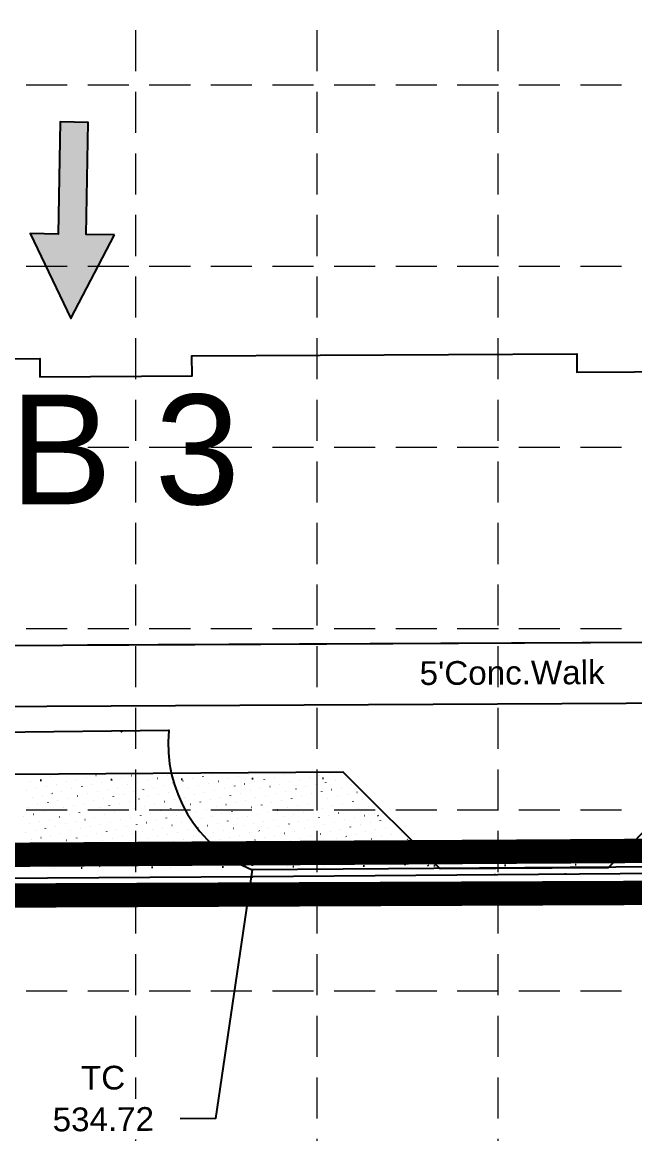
# Model space of a CAD drawing. Header units: feet. Extents: x 6046 to 7000, y 4530 to 5165.
# Drawn here: x 6617.9 to 6668.3, y 4780.6 to 4872 of the extents above; entities that cross this region are included whole.
import ezdxf
from ezdxf.enums import TextEntityAlignment as Align

# ---------------------------------------------------------------- set-up
doc = ezdxf.new("R2010")
doc.units = ezdxf.units.FT
doc.header["$LTSCALE"] = 30
doc.header["$MEASUREMENT"] = 0
for name, pattern in [('DASH', [1, 0.5, -0.5]), ('DOTS', [0.1901, 0.0001, -0.19]), ('HIDDEN', [0.375, 0.25, -0.125]), ('LEADER_LINE', [2, 1, 1])]:
    doc.linetypes.add(name, pattern=pattern)
for name, color, linetype in [('1 FLOW ARROWS', 7, 'Continuous'), ('1 LIMITS OF DISTURBANCE', 1, 'DASH'), ('1STAIR', 1, 'Continuous'), ('20070516_TOPO', 1, 'Continuous'), ('BLDG', 207, 'Continuous'), ('GRID', 254, 'HIDDEN'), ('PROPOSED_CURB', 1, 'Continuous'), ('PROPOSED_SW', 1, 'Continuous'), ('SILT FENCE', 200, 'Continuous'), ('TOPO_MAP', 1, 'Continuous')]:
    doc.layers.add(name, color=color, linetype=linetype)
doc.styles.get("Standard").update_dxf_attribs({"font": 'ARIAL.TTF'})

# ---------------------------------------------------------------- blocks, each defined once
blk = doc.blocks.new('arrow')
blk.add_lwpolyline([(-67.01, -25.36), (-59.33, -25.42), (-59.57, -56.14), (-51.89, -56.2), (-51.65, -25.48), (-43.97, -25.54), (-55.3, -2.41), (-67.01, -25.36)], close=True)
at = {"color": 254}
for points in [[(-43.97, -25.54), (-67.01, -25.36), (-55.3, -2.41), (-67.01, -25.36)], [(-59.57, -56.14), (-51.89, -56.2), (-59.33, -25.42), (-51.65, -25.48)]]:
    blk.add_solid(points, dxfattribs=at)

msp = doc.modelspace()

# ---------------------------------------------------------------- linework, layer by layer
at = {"layer": '1 LIMITS OF DISTURBANCE', "ltscale": 0.4, "const_width": 2, "flags": 128}
msp.add_lwpolyline([(6101.168, 4826.862), (6119.467, 5018.639), (6096.139, 5021.335), (6098.287, 5043.497), (6122.31, 5040.952), (6122.384, 5033.901), (6129.796, 5034.293), (6283.721, 5035.176), (6725.261, 5037.677), (6917.799, 5038.14), (6937.026, 5038.214), (6946.049, 5044.104), (6948.99, 5043.941), (6944.622, 5007.27), (6924.923, 4866.503), (6920.126, 4822.965), (6913.674, 4809.279), (6897.417, 4801.376), (6112.118, 4798.149), (6103.895, 4802.973), (6099.858, 4811.489)], close=True, dxfattribs=at)
at = {"layer": '1STAIR', "color": 7, "linetype": 'Continuous', "flags": 128}
for points in [[(6675.553, 4821.049), (6623.284, 4820.785)], [(6693.136, 4811.726), (6688.702, 4816.115), (6609.337, 4815.714)]]:
    msp.add_lwpolyline(points, dxfattribs=at)
at = {"layer": '20070516_TOPO', "color": 7, "linetype": 'Continuous'}
for p, q in [((6629.984, 4813.775), (6600.816, 4813.482)), ((6697.695, 4802.777), (6636.837, 4802.322)), ((6697.754, 4802.264), (6636.862, 4801.769)), ((6636.862, 4801.769), (6595.406, 4801.493))]:
    msp.add_line(p, q, dxfattribs=at)
msp.add_arc((6641.098, 4812.648), 11.17, 174.20833, 247.57625, dxfattribs=at)
for p in [(6626.08, 4813.691), (6629.984, 4813.775), (6636.837, 4802.322), (6636.862, 4801.769)]:
    msp.add_point(p, dxfattribs=at)
at = {"layer": 'BLDG', "color": 7, "linetype": 'Continuous', "flags": 128}
msp.add_lwpolyline([(6555.759, 4842.535), (6566.925, 4842.591), (6596.591, 4842.741), (6596.584, 4844.241), (6619.375, 4844.356), (6619.383, 4842.856), (6631.883, 4842.919), (6631.874, 4844.586), (6663.499, 4844.745), (6663.506, 4843.245), (6692.006, 4843.389), (6691.934, 4857.722), (6696.934, 4857.748), (6696.849, 4874.414), (6665.017, 4874.253), (6656.35, 4874.21), (6656.321, 4880.043), (6505.239, 4879.28)], dxfattribs=at)
at = {"layer": 'GRID', "color": 252, "linetype": 'HIDDEN', "lineweight": 0, "ltscale": 0.45}
for p, q in [((6627.238, 5149.778), (6627.238, 4628.519)), ((6642.13, 5149.778), (6642.13, 4628.519)), ((6657.021, 5149.778), (6657.021, 4628.519)), ((6061.371, 4866.844), (6984.628, 4866.844)), ((6061.371, 4851.953), (6984.628, 4851.953)), ((6061.371, 4837.062), (6984.628, 4837.062)), ((6061.371, 4822.171), (6984.628, 4822.171)), ((6061.371, 4807.279), (6984.628, 4807.279)), ((6061.371, 4792.388), (6984.628, 4792.388))]:
    msp.add_line(p, q, dxfattribs=at)
at = {"layer": 'PROPOSED_CURB', "color": 7, "linetype": 'Continuous', "flags": 128}
for points in [[(6895.454, 4804.19), (6869.967, 4803.876), (6861.815, 4811.83), (6773.405, 4811.229), (6765.428, 4803.168), (6748.447, 4803.053), (6740.412, 4811.004), (6673.998, 4810.553), (6666.069, 4802.493), (6652.274, 4802.405), (6644.296, 4810.351), (6605.265, 4810.085), (6600.273, 4815.043), (6579.92, 4814.908), (6567.13, 4801.946)], [(6618.606, 4809.603), (6618.609, 4809.599)], [(6619.425, 4809.786), (6619.428, 4809.782)], [(6620.243, 4809.969), (6620.246, 4809.965)], [(6621.061, 4810.152), (6621.064, 4810.148)], [(6621.535, 4809.57), (6621.538, 4809.566)], [(6622.353, 4809.753), (6622.356, 4809.749)], [(6623.172, 4809.936), (6623.175, 4809.932)], [(6623.99, 4810.119), (6623.993, 4810.115)], [(6624.464, 4809.538), (6624.467, 4809.534)], [(6625.282, 4809.721), (6625.285, 4809.717)], [(6626.1, 4809.904), (6626.103, 4809.9)], [(6626.918, 4810.087), (6626.922, 4810.083)], [(6627.392, 4809.506), (6627.395, 4809.502)], [(6628.211, 4809.689), (6628.214, 4809.685)], [(6629.029, 4809.872), (6629.032, 4809.868)], [(6629.847, 4810.055), (6629.85, 4810.051)], [(6630.665, 4810.238), (6630.669, 4810.234)], [(6631.139, 4809.656), (6631.142, 4809.652)], [(6631.957, 4809.839), (6631.961, 4809.835)], [(6632.776, 4810.022), (6632.779, 4810.018)], [(6633.594, 4810.205), (6633.597, 4810.201)], [(6634.068, 4809.624), (6634.071, 4809.62)], [(6634.886, 4809.807), (6634.889, 4809.803)], [(6635.704, 4809.99), (6635.708, 4809.986)], [(6636.523, 4810.173), (6636.526, 4810.169)], [(6636.997, 4809.591), (6637, 4809.588)], [(6637.815, 4809.775), (6637.818, 4809.771)], [(6638.633, 4809.958), (6638.636, 4809.954)], [(6639.451, 4810.141), (6639.455, 4810.137)], [(6639.925, 4809.559), (6639.928, 4809.555)], [(6640.27, 4810.324), (6640.273, 4810.32)], [(6640.743, 4809.742), (6640.747, 4809.738)], [(6641.562, 4809.925), (6641.565, 4809.921)], [(6642.38, 4810.108), (6642.383, 4810.104)], [(6642.854, 4809.527), (6642.857, 4809.523)], [(6643.198, 4810.291), (6643.202, 4810.287)], [(6643.672, 4809.71), (6643.675, 4809.706)], [(6644.49, 4809.893), (6644.494, 4809.889)], [(6618.262, 4808.838), (6618.265, 4808.834)], [(6619.08, 4809.021), (6619.083, 4809.017)], [(6619.898, 4809.204), (6619.901, 4809.2)], [(6620.372, 4808.623), (6620.375, 4808.619)], [(6620.717, 4809.387), (6620.72, 4809.383)], [(6621.19, 4808.806), (6621.193, 4808.802)], [(6622.009, 4808.989), (6622.012, 4808.985)], [(6622.827, 4809.172), (6622.83, 4809.168)], [(6623.301, 4808.59), (6623.304, 4808.587)], [(6623.645, 4809.355), (6623.648, 4809.351)], [(6624.119, 4808.773), (6624.122, 4808.77)], [(6624.937, 4808.956), (6624.94, 4808.953)], [(6625.756, 4809.139), (6625.759, 4809.136)], [(6626.574, 4809.323), (6626.577, 4809.319)], [(6627.048, 4808.741), (6627.051, 4808.737)], [(6627.866, 4808.924), (6627.869, 4808.92)], [(6628.684, 4809.107), (6628.687, 4809.103)], [(6629.503, 4809.29), (6629.506, 4809.286)], [(6629.976, 4808.709), (6629.979, 4808.705)], [(6630.321, 4809.473), (6630.324, 4809.469)], [(6630.795, 4808.892), (6630.798, 4808.888)], [(6631.613, 4809.075), (6631.616, 4809.071)], [(6632.431, 4809.258), (6632.434, 4809.254)], [(6632.905, 4808.676), (6632.908, 4808.672)], [(6633.25, 4809.441), (6633.253, 4809.437)], [(6633.723, 4808.859), (6633.726, 4808.856)], [(6634.542, 4809.042), (6634.545, 4809.039)], [(6635.36, 4809.225), (6635.363, 4809.222)], [(6635.834, 4808.644), (6635.837, 4808.64)], [(6636.178, 4809.408), (6636.181, 4809.405)], [(6636.652, 4808.827), (6636.655, 4808.823)], [(6637.47, 4809.01), (6637.473, 4809.006)], [(6638.289, 4809.193), (6638.292, 4809.189)], [(6638.762, 4808.612), (6638.765, 4808.608)], [(6639.107, 4809.376), (6639.11, 4809.372)], [(6639.581, 4808.795), (6639.584, 4808.791)], [(6640.399, 4808.978), (6640.402, 4808.974)], [(6641.217, 4809.161), (6641.22, 4809.157)], [(6641.691, 4808.579), (6641.694, 4808.575)], [(6642.036, 4809.344), (6642.039, 4809.34)], [(6642.509, 4808.762), (6642.512, 4808.758)], [(6643.328, 4808.945), (6643.331, 4808.941)], [(6644.146, 4809.128), (6644.149, 4809.124)], [(6644.964, 4809.311), (6644.967, 4809.308)], [(6645.438, 4808.73), (6645.441, 4808.726)], [(6618.735, 4808.257), (6618.739, 4808.253)], [(6619.209, 4807.675), (6619.212, 4807.671)], [(6619.554, 4808.44), (6619.557, 4808.436)], [(6620.027, 4807.858), (6620.031, 4807.854)], [(6620.846, 4808.041), (6620.849, 4808.037)], [(6621.664, 4808.224), (6621.667, 4808.22)], [(6622.482, 4808.407), (6622.486, 4808.404)], [(6622.956, 4807.826), (6622.959, 4807.822)], [(6623.774, 4808.009), (6623.778, 4808.005)], [(6624.593, 4808.192), (6624.596, 4808.188)], [(6625.411, 4808.375), (6625.414, 4808.371)], [(6625.885, 4807.794), (6625.888, 4807.79)], [(6626.229, 4808.558), (6626.233, 4808.554)], [(6626.703, 4807.977), (6626.706, 4807.973)], [(6627.521, 4808.16), (6627.525, 4808.156)], [(6628.34, 4808.343), (6628.343, 4808.339)], [(6628.813, 4807.761), (6628.817, 4807.757)], [(6629.158, 4808.526), (6629.161, 4808.522)], [(6629.632, 4807.944), (6629.635, 4807.94)], [(6630.45, 4808.127), (6630.453, 4808.123)], [(6631.268, 4808.31), (6631.272, 4808.306)], [(6631.742, 4807.729), (6631.745, 4807.725)], [(6632.087, 4808.493), (6632.09, 4808.489)], [(6632.56, 4807.912), (6632.564, 4807.908)], [(6633.379, 4808.095), (6633.382, 4808.091)], [(6634.197, 4808.278), (6634.2, 4808.274)], [(6634.671, 4807.697), (6634.674, 4807.693)], [(6635.015, 4808.461), (6635.019, 4808.457)], [(6635.489, 4807.88), (6635.492, 4807.876)], [(6636.307, 4808.063), (6636.311, 4808.059)], [(6637.126, 4808.246), (6637.129, 4808.242)], [(6637.599, 4807.664), (6637.603, 4807.66)], [(6637.944, 4808.429), (6637.947, 4808.425)], [(6638.418, 4807.847), (6638.421, 4807.843)], [(6639.236, 4808.03), (6639.239, 4808.026)], [(6640.054, 4808.213), (6640.058, 4808.209)], [(6640.873, 4808.396), (6640.876, 4808.392)], [(6641.346, 4807.815), (6641.35, 4807.811)], [(6642.165, 4807.998), (6642.168, 4807.994)], [(6642.983, 4808.181), (6642.986, 4808.177)], [(6643.801, 4808.364), (6643.804, 4808.36)], [(6644.275, 4807.782), (6644.278, 4807.779)], [(6644.62, 4808.547), (6644.623, 4808.543)], [(6645.093, 4807.965), (6645.097, 4807.962)], [(6645.912, 4808.149), (6645.915, 4808.145)], [(6618.391, 4807.492), (6618.394, 4807.488)], [(6618.865, 4806.911), (6618.868, 4806.907)], [(6619.683, 4807.094), (6619.686, 4807.09)], [(6620.501, 4807.277), (6620.504, 4807.273)], [(6621.32, 4807.46), (6621.323, 4807.456)], [(6621.793, 4806.878), (6621.796, 4806.875)], [(6622.138, 4807.643), (6622.141, 4807.639)], [(6622.612, 4807.062), (6622.615, 4807.058)], [(6623.43, 4807.245), (6623.433, 4807.241)], [(6624.248, 4807.428), (6624.251, 4807.424)], [(6624.722, 4806.846), (6624.725, 4806.842)], [(6625.066, 4807.611), (6625.07, 4807.607)], [(6625.54, 4807.029), (6625.543, 4807.025)], [(6626.359, 4807.212), (6626.362, 4807.208)], [(6627.177, 4807.395), (6627.18, 4807.391)], [(6627.651, 4806.814), (6627.654, 4806.81)], [(6627.995, 4807.578), (6627.998, 4807.574)], [(6628.469, 4806.997), (6628.472, 4806.993)], [(6629.287, 4807.18), (6629.29, 4807.176)], [(6630.105, 4807.363), (6630.109, 4807.359)], [(6630.579, 4806.781), (6630.582, 4806.778)], [(6630.924, 4807.546), (6630.927, 4807.542)], [(6631.398, 4806.964), (6631.401, 4806.961)], [(6632.216, 4807.147), (6632.219, 4807.144)], [(6633.034, 4807.33), (6633.037, 4807.327)], [(6633.508, 4806.749), (6633.511, 4806.745)], [(6633.852, 4807.513), (6633.856, 4807.51)], [(6634.326, 4806.932), (6634.329, 4806.928)], [(6635.145, 4807.115), (6635.148, 4807.111)], [(6635.963, 4807.298), (6635.966, 4807.294)], [(6636.781, 4807.481), (6636.784, 4807.477)], [(6637.255, 4806.9), (6637.258, 4806.896)], [(6638.073, 4807.083), (6638.076, 4807.079)], [(6638.891, 4807.266), (6638.895, 4807.262)], [(6639.71, 4807.449), (6639.713, 4807.445)], [(6640.184, 4806.867), (6640.187, 4806.863)], [(6640.528, 4807.632), (6640.531, 4807.628)], [(6641.002, 4807.05), (6641.005, 4807.046)], [(6641.82, 4807.233), (6641.823, 4807.23)], [(6642.638, 4807.416), (6642.642, 4807.413)], [(6643.112, 4806.835), (6643.115, 4806.831)], [(6643.457, 4807.599), (6643.46, 4807.596)], [(6643.931, 4807.018), (6643.934, 4807.014)], [(6644.749, 4807.201), (6644.752, 4807.197)], [(6645.567, 4807.384), (6645.57, 4807.38)], [(6646.041, 4806.803), (6646.044, 4806.799)], [(6646.385, 4807.567), (6646.389, 4807.563)], [(6646.859, 4806.986), (6646.862, 4806.982)], [(6618.046, 4806.728), (6618.049, 4806.724)], [(6618.52, 4806.146), (6618.523, 4806.143)], [(6619.338, 4806.329), (6619.341, 4806.326)], [(6620.157, 4806.512), (6620.16, 4806.509)], [(6620.63, 4805.931), (6620.634, 4805.927)], [(6620.975, 4806.695), (6620.978, 4806.692)], [(6621.449, 4806.114), (6621.452, 4806.11)], [(6622.267, 4806.297), (6622.27, 4806.293)], [(6623.085, 4806.48), (6623.088, 4806.476)], [(6623.559, 4805.899), (6623.562, 4805.895)], [(6623.904, 4806.663), (6623.907, 4806.659)], [(6624.377, 4806.082), (6624.381, 4806.078)], [(6625.196, 4806.265), (6625.199, 4806.261)], [(6626.014, 4806.448), (6626.017, 4806.444)], [(6626.488, 4805.866), (6626.491, 4805.862)], [(6626.832, 4806.631), (6626.835, 4806.627)], [(6627.306, 4806.049), (6627.309, 4806.045)], [(6628.124, 4806.232), (6628.127, 4806.228)], [(6628.943, 4806.415), (6628.946, 4806.411)], [(6629.416, 4805.834), (6629.42, 4805.83)], [(6629.761, 4806.598), (6629.764, 4806.594)], [(6630.235, 4806.017), (6630.238, 4806.013)], [(6631.053, 4806.2), (6631.056, 4806.196)], [(6631.871, 4806.383), (6631.874, 4806.379)], [(6632.69, 4806.566), (6632.693, 4806.562)], [(6633.163, 4805.985), (6633.167, 4805.981)], [(6633.982, 4806.168), (6633.985, 4806.164)], [(6634.8, 4806.351), (6634.803, 4806.347)], [(6635.618, 4806.534), (6635.621, 4806.53)], [(6636.092, 4805.952), (6636.095, 4805.948)], [(6636.437, 4806.717), (6636.44, 4806.713)], [(6636.91, 4806.135), (6636.913, 4806.131)], [(6637.729, 4806.318), (6637.732, 4806.314)], [(6638.547, 4806.501), (6638.55, 4806.497)], [(6639.021, 4805.92), (6639.024, 4805.916)], [(6639.365, 4806.684), (6639.368, 4806.68)], [(6639.839, 4806.103), (6639.842, 4806.099)], [(6640.657, 4806.286), (6640.66, 4806.282)], [(6641.476, 4806.469), (6641.479, 4806.465)], [(6641.949, 4805.887), (6641.952, 4805.884)], [(6642.294, 4806.652), (6642.297, 4806.648)], [(6642.768, 4806.071), (6642.771, 4806.067)], [(6643.586, 4806.254), (6643.589, 4806.25)], [(6644.404, 4806.437), (6644.407, 4806.433)], [(6644.878, 4805.855), (6644.881, 4805.851)], [(6645.223, 4806.62), (6645.226, 4806.616)], [(6645.696, 4806.038), (6645.699, 4806.034)], [(6646.515, 4806.221), (6646.518, 4806.217)], [(6647.333, 4806.404), (6647.336, 4806.4)], [(6648.625, 4806.006), (6648.628, 4806.002)], [(6618.175, 4805.382), (6618.179, 4805.378)], [(6618.994, 4805.565), (6618.997, 4805.561)], [(6619.468, 4804.984), (6619.471, 4804.98)], [(6619.812, 4805.748), (6619.815, 4805.744)], [(6620.286, 4805.167), (6620.289, 4805.163)], [(6621.104, 4805.35), (6621.107, 4805.346)], [(6621.922, 4805.533), (6621.926, 4805.529)], [(6622.396, 4804.951), (6622.399, 4804.947)], [(6622.741, 4805.716), (6622.744, 4805.712)], [(6623.214, 4805.134), (6623.218, 4805.13)], [(6624.033, 4805.317), (6624.036, 4805.313)], [(6624.851, 4805.5), (6624.854, 4805.496)], [(6625.325, 4804.919), (6625.328, 4804.915)], [(6625.669, 4805.683), (6625.673, 4805.679)], [(6626.143, 4805.102), (6626.146, 4805.098)], [(6626.961, 4805.285), (6626.965, 4805.281)], [(6627.78, 4805.468), (6627.783, 4805.464)], [(6628.598, 4805.651), (6628.601, 4805.647)], [(6629.072, 4805.069), (6629.075, 4805.066)], [(6629.89, 4805.252), (6629.893, 4805.249)], [(6630.708, 4805.435), (6630.712, 4805.432)], [(6631.527, 4805.619), (6631.53, 4805.615)], [(6632, 4805.037), (6632.004, 4805.033)], [(6632.345, 4805.802), (6632.348, 4805.798)], [(6632.819, 4805.22), (6632.822, 4805.216)], [(6633.637, 4805.403), (6633.64, 4805.399)], [(6634.455, 4805.586), (6634.459, 4805.582)], [(6634.929, 4805.005), (6634.932, 4805.001)], [(6635.274, 4805.769), (6635.277, 4805.765)], [(6635.747, 4805.188), (6635.751, 4805.184)], [(6636.566, 4805.371), (6636.569, 4805.367)], [(6637.384, 4805.554), (6637.387, 4805.55)], [(6637.858, 4804.972), (6637.861, 4804.968)], [(6638.202, 4805.737), (6638.206, 4805.733)], [(6638.676, 4805.155), (6638.679, 4805.152)], [(6639.494, 4805.338), (6639.498, 4805.335)], [(6640.313, 4805.521), (6640.316, 4805.518)], [(6640.786, 4804.94), (6640.79, 4804.936)], [(6641.131, 4805.704), (6641.134, 4805.701)], [(6641.605, 4805.123), (6641.608, 4805.119)], [(6642.423, 4805.306), (6642.426, 4805.302)], [(6643.241, 4805.489), (6643.245, 4805.485)], [(6644.06, 4805.672), (6644.063, 4805.668)], [(6644.533, 4805.091), (6644.537, 4805.087)], [(6645.352, 4805.274), (6645.355, 4805.27)], [(6646.17, 4805.457), (6646.173, 4805.453)], [(6646.988, 4805.64), (6646.992, 4805.636)], [(6647.462, 4805.058), (6647.465, 4805.054)], [(6647.807, 4805.823), (6647.81, 4805.819)], [(6648.28, 4805.241), (6648.284, 4805.237)], [(6649.099, 4805.424), (6649.102, 4805.42)], [(6618.305, 4804.036), (6618.308, 4804.032)], [(6618.649, 4804.8), (6618.652, 4804.797)], [(6619.123, 4804.219), (6619.126, 4804.215)], [(6619.941, 4804.402), (6619.944, 4804.398)], [(6620.76, 4804.585), (6620.763, 4804.581)], [(6621.578, 4804.768), (6621.581, 4804.764)], [(6622.052, 4804.187), (6622.055, 4804.183)], [(6622.87, 4804.37), (6622.873, 4804.366)], [(6623.688, 4804.553), (6623.691, 4804.549)], [(6624.507, 4804.736), (6624.51, 4804.732)], [(6624.98, 4804.154), (6624.983, 4804.15)], [(6625.799, 4804.337), (6625.802, 4804.333)], [(6626.617, 4804.52), (6626.62, 4804.516)], [(6627.435, 4804.703), (6627.438, 4804.7)], [(6627.909, 4804.122), (6627.912, 4804.118)], [(6628.253, 4804.886), (6628.257, 4804.883)], [(6628.727, 4804.305), (6628.73, 4804.301)], [(6629.546, 4804.488), (6629.549, 4804.484)], [(6630.364, 4804.671), (6630.367, 4804.667)], [(6630.838, 4804.09), (6630.841, 4804.086)], [(6631.182, 4804.854), (6631.185, 4804.85)], [(6631.656, 4804.273), (6631.659, 4804.269)], [(6632.474, 4804.456), (6632.477, 4804.452)], [(6633.293, 4804.639), (6633.296, 4804.635)], [(6633.766, 4804.057), (6633.769, 4804.053)], [(6634.111, 4804.822), (6634.114, 4804.818)], [(6634.585, 4804.24), (6634.588, 4804.236)], [(6635.403, 4804.423), (6635.406, 4804.419)], [(6636.221, 4804.606), (6636.224, 4804.602)], [(6636.695, 4804.025), (6636.698, 4804.021)], [(6637.039, 4804.789), (6637.043, 4804.785)], [(6637.513, 4804.208), (6637.516, 4804.204)], [(6638.332, 4804.391), (6638.335, 4804.387)], [(6639.15, 4804.574), (6639.153, 4804.57)], [(6639.968, 4804.757), (6639.971, 4804.753)], [(6640.442, 4804.176), (6640.445, 4804.172)], [(6641.26, 4804.359), (6641.263, 4804.355)], [(6642.079, 4804.542), (6642.082, 4804.538)], [(6642.897, 4804.725), (6642.9, 4804.721)], [(6643.371, 4804.143), (6643.374, 4804.139)], [(6643.715, 4804.908), (6643.718, 4804.904)], [(6644.189, 4804.326), (6644.192, 4804.322)], [(6645.007, 4804.509), (6645.01, 4804.505)], [(6645.825, 4804.692), (6645.829, 4804.688)], [(6646.299, 4804.111), (6646.302, 4804.107)], [(6646.644, 4804.875), (6646.647, 4804.871)], [(6647.118, 4804.294), (6647.121, 4804.29)], [(6647.936, 4804.477), (6647.939, 4804.473)], [(6648.754, 4804.66), (6648.757, 4804.656)], [(6649.228, 4804.078), (6649.231, 4804.075)], [(6649.572, 4804.843), (6649.576, 4804.839)], [(6650.046, 4804.261), (6650.049, 4804.258)], [(6667.618, 4804.067), (6667.621, 4804.063)], [(6617.96, 4803.272), (6617.963, 4803.268)], [(6618.778, 4803.455), (6618.782, 4803.451)], [(6619.597, 4803.638), (6619.6, 4803.634)], [(6620.415, 4803.821), (6620.418, 4803.817)], [(6620.889, 4803.239), (6620.892, 4803.235)], [(6621.233, 4804.004), (6621.236, 4804)], [(6621.707, 4803.422), (6621.71, 4803.418)], [(6622.525, 4803.605), (6622.529, 4803.601)], [(6623.344, 4803.788), (6623.347, 4803.784)], [(6623.817, 4803.207), (6623.821, 4803.203)], [(6624.162, 4803.971), (6624.165, 4803.967)], [(6624.636, 4803.39), (6624.639, 4803.386)], [(6625.454, 4803.573), (6625.457, 4803.569)], [(6626.272, 4803.756), (6626.275, 4803.752)], [(6626.746, 4803.174), (6626.749, 4803.171)], [(6627.091, 4803.939), (6627.094, 4803.935)], [(6627.564, 4803.358), (6627.568, 4803.354)], [(6628.383, 4803.541), (6628.386, 4803.537)], [(6629.201, 4803.724), (6629.204, 4803.72)], [(6629.675, 4803.142), (6629.678, 4803.138)], [(6630.019, 4803.907), (6630.022, 4803.903)], [(6630.493, 4803.325), (6630.496, 4803.321)], [(6631.311, 4803.508), (6631.315, 4803.504)], [(6632.13, 4803.691), (6632.133, 4803.687)], [(6632.603, 4803.11), (6632.607, 4803.106)], [(6632.948, 4803.874), (6632.951, 4803.87)], [(6633.422, 4803.293), (6633.425, 4803.289)], [(6634.24, 4803.476), (6634.243, 4803.472)], [(6635.058, 4803.659), (6635.061, 4803.655)], [(6635.877, 4803.842), (6635.88, 4803.838)], [(6636.35, 4803.26), (6636.354, 4803.257)], [(6637.169, 4803.443), (6637.172, 4803.44)], [(6637.987, 4803.626), (6637.99, 4803.623)], [(6638.805, 4803.809), (6638.808, 4803.806)], [(6639.279, 4803.228), (6639.282, 4803.224)], [(6639.624, 4803.993), (6639.627, 4803.989)], [(6640.097, 4803.411), (6640.1, 4803.407)], [(6640.916, 4803.594), (6640.919, 4803.59)], [(6641.734, 4803.777), (6641.737, 4803.773)], [(6642.208, 4803.196), (6642.211, 4803.192)], [(6642.552, 4803.96), (6642.555, 4803.956)], [(6643.026, 4803.379), (6643.029, 4803.375)], [(6643.844, 4803.562), (6643.847, 4803.558)], [(6644.663, 4803.745), (6644.666, 4803.741)], [(6645.136, 4803.163), (6645.14, 4803.159)], [(6645.481, 4803.928), (6645.484, 4803.924)], [(6645.955, 4803.346), (6645.958, 4803.342)], [(6646.773, 4803.529), (6646.776, 4803.526)], [(6647.591, 4803.712), (6647.594, 4803.709)], [(6648.065, 4803.131), (6648.068, 4803.127)], [(6648.41, 4803.895), (6648.413, 4803.892)], [(6648.883, 4803.314), (6648.886, 4803.31)], [(6649.702, 4803.497), (6649.705, 4803.493)], [(6650.52, 4803.68), (6650.523, 4803.676)], [(6650.994, 4803.099), (6650.997, 4803.095)], [(6667.274, 4803.303), (6667.277, 4803.299)], [(6668.092, 4803.486), (6668.095, 4803.482)], [(6618.434, 4802.69), (6618.437, 4802.686)], [(6619.252, 4802.873), (6619.255, 4802.869)], [(6620.07, 4803.056), (6620.074, 4803.052)], [(6620.544, 4802.475), (6620.547, 4802.471)], [(6621.362, 4802.658), (6621.366, 4802.654)], [(6622.181, 4802.841), (6622.184, 4802.837)], [(6622.999, 4803.024), (6623.002, 4803.02)], [(6624.291, 4802.625), (6624.294, 4802.622)], [(6625.109, 4802.808), (6625.113, 4802.805)], [(6625.928, 4802.991), (6625.931, 4802.988)], [(6627.22, 4802.593), (6627.223, 4802.589)], [(6628.038, 4802.776), (6628.041, 4802.772)], [(6628.856, 4802.959), (6628.86, 4802.955)], [(6630.148, 4802.561), (6630.152, 4802.557)], [(6630.967, 4802.744), (6630.97, 4802.74)], [(6631.785, 4802.927), (6631.788, 4802.923)], [(6633.895, 4802.711), (6633.899, 4802.707)], [(6634.714, 4802.894), (6634.717, 4802.89)], [(6635.532, 4803.077), (6635.535, 4803.074)], [(6636.824, 4802.679), (6636.827, 4802.675)], [(6637.642, 4802.862), (6637.646, 4802.858)], [(6638.461, 4803.045), (6638.464, 4803.041)], [(6639.753, 4802.647), (6639.756, 4802.643)], [(6640.571, 4802.83), (6640.574, 4802.826)], [(6641.389, 4803.013), (6641.393, 4803.009)], [(6642.681, 4802.614), (6642.685, 4802.61)], [(6643.5, 4802.797), (6643.503, 4802.793)], [(6644.318, 4802.98), (6644.321, 4802.976)], [(6646.428, 4802.765), (6646.432, 4802.761)], [(6647.247, 4802.948), (6647.25, 4802.944)], [(6649.357, 4802.733), (6649.36, 4802.729)], [(6650.175, 4802.916), (6650.179, 4802.912)]]:
    msp.add_lwpolyline(points, dxfattribs=at)
at = {"layer": 'PROPOSED_CURB', "color": 7, "linetype": 'DOTS', "flags": 128}
for points in [[(6869.766, 4803.374), (6861.613, 4811.328), (6773.615, 4810.73), (6765.638, 4802.669), (6748.243, 4802.551), (6740.208, 4810.503), (6674.209, 4810.054), (6666.28, 4801.995), (6652.069, 4801.903), (6644.091, 4809.849), (6605.061, 4809.584), (6600.068, 4814.542), (6580.131, 4814.409), (6568.024, 4802.14)], [(6895.454, 4804.19), (6116.04, 4799.311)]]:
    msp.add_lwpolyline(points, dxfattribs=at)
at = {"layer": 'PROPOSED_SW', "color": 7, "linetype": 'Continuous', "flags": 128}
for points in [[(6848.899, 4831.924), (6848.95, 4821.924), (6567.037, 4820.501), (6566.967, 4834.258), (6584.134, 4834.345), (6584.092, 4842.678)], [(6693.136, 4811.726), (6688.702, 4816.115), (6609.337, 4815.714)]]:
    msp.add_lwpolyline(points, dxfattribs=at)
at = {"layer": 'SILT FENCE', "const_width": 2, "flags": 128}
msp.add_lwpolyline([(6121.851, 5030.725), (6121.106, 5014.099), (6102.853, 4815.962, 0.48185), (6117.134, 4800.49), (6896.599, 4805.295, 0.347065), (6918.53, 4828.844), (6946.206, 5041.435)], format="xyb", dxfattribs=at)
at = {"layer": 'TOPO_MAP', "color": 35, "linetype": 'LEADER_LINE', "flags": 128}
msp.add_lwpolyline([(6636.837, 4802.322), (6633.822, 4781.891), (6630.897, 4781.875)], dxfattribs=at)

# ---------------------------------------------------------------- block references
at = {"layer": '1 FLOW ARROWS', "xscale": 0.2999999999997103, "yscale": 0.2999999999992724, "zscale": 0.3, "rotation": 179.5624868160499}
msp.add_blockref('arrow', (6605.339, 4847.059), dxfattribs=at)

# ---------------------------------------------------------------- texts
at = {"insert": (6626.362, 4841.398), "char_height": 9.025, "width": 43.71093, "attachment_point": 2}
msp.add_mtext('B 3', dxfattribs=at)
at = {"layer": 'PROPOSED_SW', "color": 7, "linetype": 'Continuous'}
msp.add_text("5'Conc.Walk", height=1.95, rotation=0.28917, dxfattribs=at).set_placement((6658.179, 4819.512), align=Align.TOP_CENTER)

# ---------------------------------------------------------------- next in the draw order: wipeouts: each hides what was drawn before it
msp.add_wipeout([(6619.091, 4780.15), (6630.113, 4780.213), (6630.094, 4783.527), (6619.072, 4783.465)]).dxf.layer = 'TOPO_MAP'

# ---------------------------------------------------------------- next in the draw order: texts
at = {"layer": 'TOPO_MAP', "color": 35, "linetype": 'Continuous'}
msp.add_text('534.72', height=1.95, rotation=0.325, dxfattribs=at).set_placement((6624.587, 4782.814), align=Align.TOP_CENTER)

# ---------------------------------------------------------------- next in the draw order: wipeouts: each hides what was drawn before it
msp.add_wipeout([(6622.368, 4783.581), (6626.797, 4783.606), (6626.778, 4786.921), (6622.349, 4786.896)]).dxf.layer = 'TOPO_MAP'

# ---------------------------------------------------------------- next in the draw order: texts
msp.add_text('TC', height=1.95, rotation=0.325, dxfattribs=at).set_placement((6624.567, 4786.226), align=Align.TOP_CENTER)

doc.saveas('drawing.dxf')
